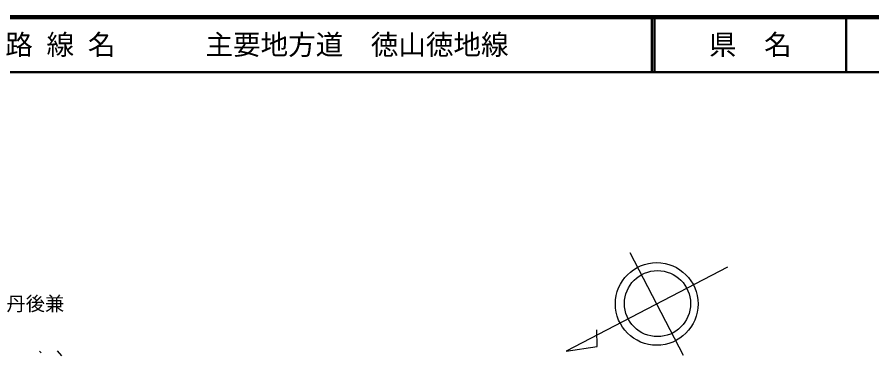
# Model space of a CAD drawing. Units: millimetres, scale not verified. Extents: x 40000 to 680000, y 20000 to 380000.
# Drawn here: x 182527 to 337698, y 319252 to 380000 of the extents above; entities that cross this region are included whole.
import ezdxf
from ezdxf.enums import TextEntityAlignment as Align

# ---------------------------------------------------------------- set-up
doc = ezdxf.new("R2010")
doc.units = ezdxf.units.MM
doc.header["$LTSCALE"] = 1000
for name, color, linetype, lineweight in [('M-BGD', 7, 'Continuous', 25), ('M-BMK-SRVR', 3, 'Continuous', 25), ('M-TTL', 2, 'Continuous', 140), ('M-TTL-LINE', 7, 'Continuous', 50)]:
    doc.layers.add(name, color=color, linetype=linetype, lineweight=lineweight)
doc.layers.add('M-BMK-HTXT', color=7, linetype='Continuous')
doc.layers.add('M-TTL-TXT', color=7, linetype='Continuous')
doc.styles.add('ＭＳ ゴシック', font='')
doc.styles.get('ＭＳ ゴシック').set_extended_font_data('MS Gothic')

msp = doc.modelspace()

# ---------------------------------------------------------------- linework, layer by layer
at = {"layer": 'M-BGD'}
for points in [[(186890, 319053), (186593, 319372)], [(189830, 319464), (190594, 318539)]]:
    msp.add_lwpolyline(points, dxfattribs=at)
at = {"layer": 'M-BMK-SRVR'}
for p, q in [((303502, 318600), (293803, 337226)), ((311514, 334610), (282218, 319355)), ((287817, 320234), (287772, 323235)), ((282218, 319355), (287817, 320234))]:
    msp.add_line(p, q, dxfattribs=at)
for centre, radius in [((298633, 327951), 7500), ((298777, 328016), 6000)]:
    msp.add_circle(centre, radius, dxfattribs=at)
at = {"layer": 'M-TTL'}
msp.add_line((680000, 380000), (40000, 380000), dxfattribs=at)
at = {"layer": 'M-TTL-LINE'}
for p, q in [((297750, 380000), (297750, 370000)), ((298250, 380000), (298250, 370000)), ((333000, 380000), (333000, 370000)), ((40000, 370000), (680000, 370000))]:
    msp.add_line(p, q, dxfattribs=at)

# ---------------------------------------------------------------- texts
at = {"layer": 'M-BMK-HTXT', "style": 'ＭＳ ゴシック'}
msp.add_text('丹後兼', height=2566, dxfattribs=at).set_placement((185844, 328008), align=Align.MIDDLE_CENTER)
at = {"layer": 'M-TTL-TXT', "style": 'ＭＳ ゴシック'}
for s, p in [('路 線 名', (180380, 375000)), ('主要地方道\u3000徳山徳地線', (216734, 375000))]:
    msp.add_text(s, height=3666, dxfattribs=at).set_placement(p, align=Align.MIDDLE_LEFT)
msp.add_text('県\u3000名', height=3666, dxfattribs=at).set_placement((315625, 375000), align=Align.MIDDLE_CENTER)

doc.saveas('drawing.dxf')
